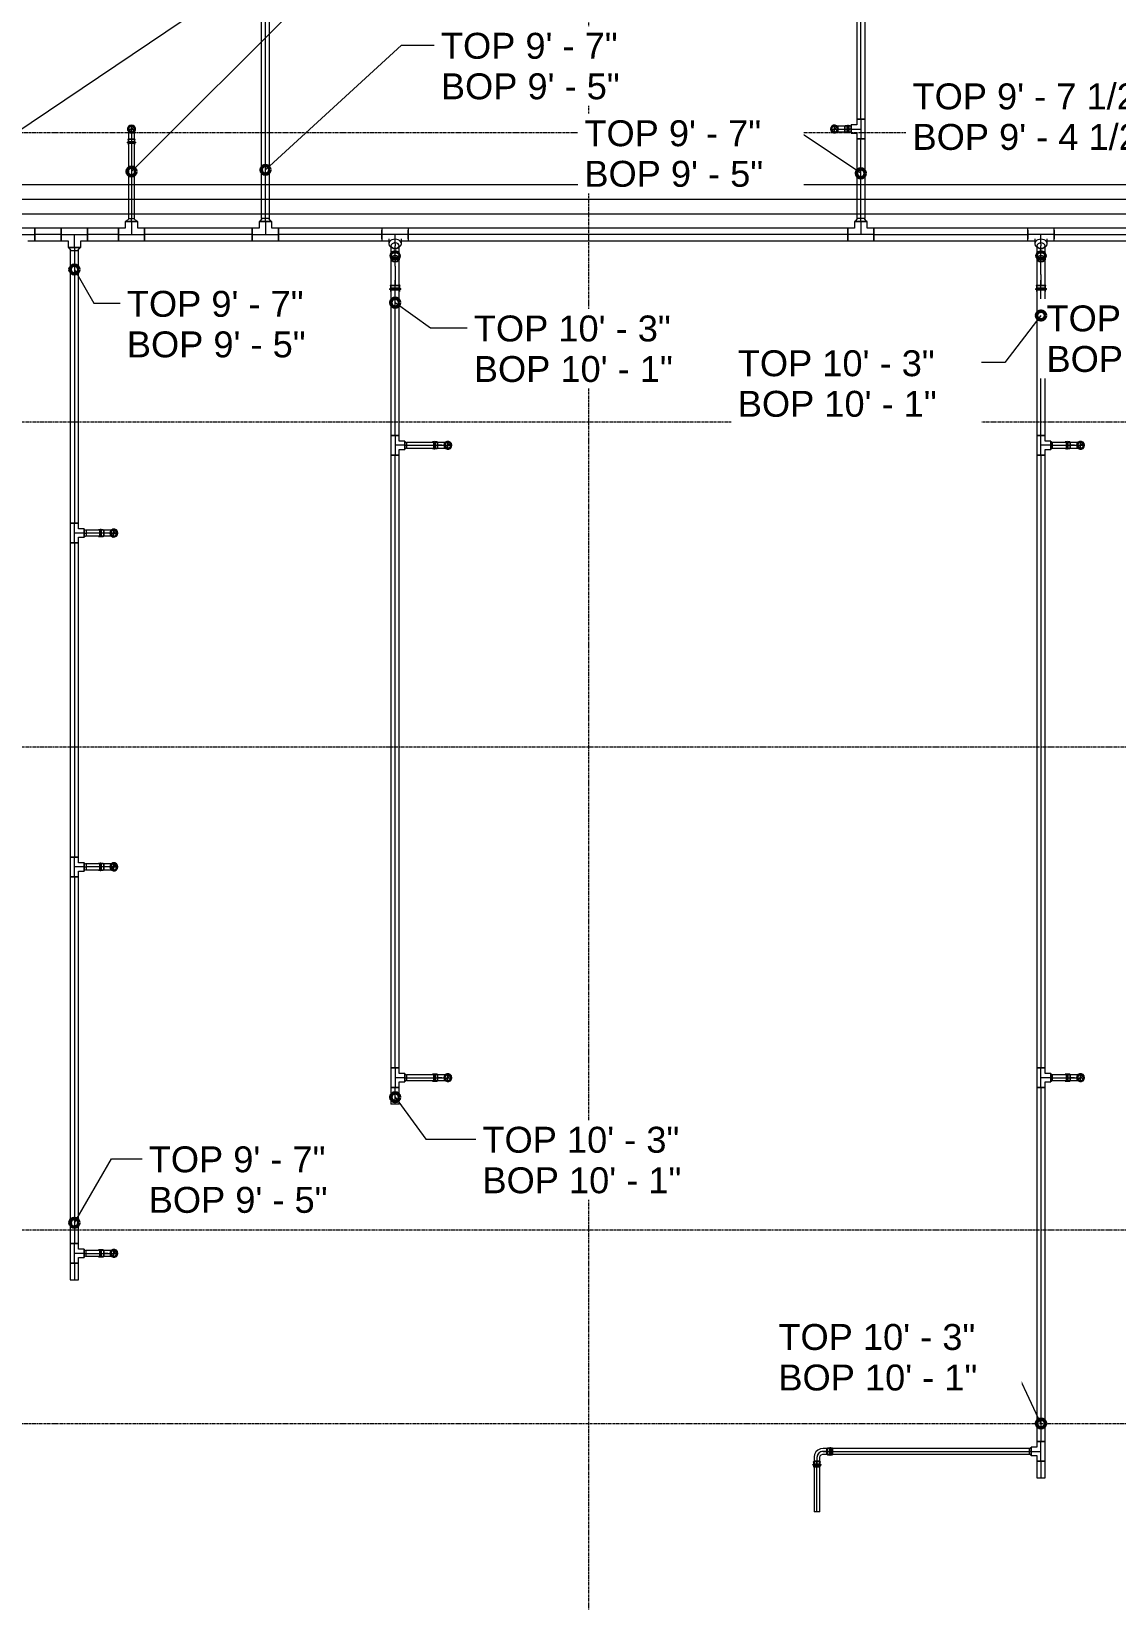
# Model space of a CAD drawing. Header units: inches. Extents: x -3679 to 241, y -496 to 1784.
# Drawn here: x -1586.8 to -1339.8, y 4.7 to 362 of the extents above; entities that cross this region are included whole.
import ezdxf

# ---------------------------------------------------------------- set-up
doc = ezdxf.new("R2010")
doc.units = ezdxf.units.IN
doc.header["$MEASUREMENT"] = 0
doc.linetypes.add('Grid Line', pattern=[0.875, 0.5, -0.125, 0.125, -0.125])
for name, color, linetype, lineweight in [('G-ANNO-DIMS', 111, 'Continuous', 9), ('P-PIPE', 3, 'Continuous', 9), ('P-PIPE-CNTR', 3, 'Continuous', 9), ('S-GRID', 1, 'Continuous', 9)]:
    doc.layers.add(name, color=color, linetype=linetype, lineweight=lineweight)
doc.styles.add('Arial_1', font='arial.ttf', dxfattribs={"height": 5.901198})

# ---------------------------------------------------------------- blocks, each defined once
blk = doc.blocks.new('Victaulic-VicPress316-Elbow 90-45deg Style P568_P571 - Standard-V7-MAIN LEVEL')
at = {"layer": 'P-PIPE'}
for p, q in [((-3.18, 0.77), (-3.52, 0.77)), ((-3.52, 0.77), (-3.52, -0.77)), ((-3.52, -0.77), (-3.52, 0.77)), ((-2.22, 0.66), (-3.52, 0.66)), ((-3.52, -0.66), (-3.52, 0.66)), ((-3.52, 0.66), (-3.52, -0.66)), ((-3.18, -0.77), (-3.18, 0.77)), ((-3.18, 0.77), (-3.18, -0.77)), ((-2.44, 0.77), (-2.89, 0.77)), ((-2.89, -0.77), (-2.89, 0.77)), ((-2.89, 0.77), (-2.89, -0.77)), ((-1.39, 0.66), (-2.33, 0.66)), ((-2.33, 0), (-2.33, 0.66)), ((-2.33, 0.66), (-2.33, 0)), ((-2.22, -0.66), (-2.22, 0.66)), ((-2.22, 0.66), (-2.22, -0.66)), ((-0.77, 3.52), (-0.77, 3.18)), ((0.77, 3.52), (-0.77, 3.52)), ((-0.77, 3.52), (0.77, 3.52)), ((-0.77, 3.18), (0.77, 3.18)), ((0.77, 3.18), (-0.77, 3.18)), ((-0.77, 2.89), (-0.77, 2.44)), ((-0.77, 2.89), (0.77, 2.89)), ((0.77, 2.89), (-0.77, 2.89)), ((-0.66, 3.52), (-0.66, 2.22)), ((-0.66, 3.52), (0.66, 3.52)), ((0.66, 3.52), (-0.66, 3.52)), ((-0.66, 2.33), (-0.66, 1.39)), ((0, 2.33), (-0.66, 2.33)), ((-0.66, 2.33), (0, 2.33)), ((-0.66, 2.22), (0.66, 2.22)), ((0.66, 2.22), (-0.66, 2.22)), ((0, 2.33), (0.66, 2.33)), ((0.66, 2.33), (0, 2.33)), ((0, 1.39), (0, 2.33)), ((0.66, 2.22), (0.66, 3.52)), ((0.66, 1.39), (0.66, 2.33)), ((0.77, 3.18), (0.77, 3.52)), ((0.77, 2.44), (0.77, 2.89)), ((-3.52, -0.66), (-2.22, -0.66)), ((-3.52, -0.77), (-3.18, -0.77)), ((-2.89, -0.77), (-2.44, -0.77)), ((-2.33, 0), (-2.33, -0.66)), ((-2.33, -0.66), (-2.33, 0)), ((-1.39, 0), (-2.33, 0)), ((-2.33, -0.66), (-1.39, -0.66))]:
    blk.add_line(p, q, dxfattribs=at)
at = {"layer": 'P-PIPE', "flags": 128}
for points in [[(-3.18, 0.77), (-3.11, 0.89), (-2.98, 0.9), (-2.89, 0.79), (-2.89, 0.77)], [(-3.18, 0.77), (-3.18, 0.67), (-3.18, 0.42), (-3.18, 0.07), (-3.18, -0.3), (-3.18, -0.6), (-3.18, -0.75), (-3.18, -0.77)], [(-3.18, -0.77), (-3.18, -0.67), (-3.18, -0.42), (-3.18, -0.07), (-3.18, 0.3), (-3.18, 0.6), (-3.18, 0.75), (-3.18, 0.77)], [(-2.89, -0.77), (-2.89, -0.67), (-2.89, -0.42), (-2.89, -0.07), (-2.89, 0.3), (-2.89, 0.6), (-2.89, 0.75), (-2.89, 0.77)], [(-2.89, 0.77), (-2.89, 0.67), (-2.89, 0.42), (-2.89, 0.07), (-2.89, -0.3), (-2.89, -0.6), (-2.89, -0.75), (-2.89, -0.77)], [(-2.44, 0.77), (-2.24, 0.68), (-2.22, 0.66)], [(-0.66, 1.39), (-0.75, 1.04), (-1, 0.77), (-1.35, 0.66), (-1.39, 0.66)], [(-1.39, -0.66), (-0.78, -0.56), (-0.23, -0.29), (0.22, 0.13), (0.53, 0.67), (0.65, 1.27), (0.66, 1.39)], [(-0.77, 2.89), (-0.89, 2.96), (-0.9, 3.1), (-0.79, 3.18), (-0.77, 3.18)], [(0.77, 3.18), (0.67, 3.18), (0.42, 3.18), (0.07, 3.18), (-0.3, 3.18), (-0.6, 3.18), (-0.75, 3.18), (-0.77, 3.18)], [(-0.77, 3.18), (-0.67, 3.18), (-0.42, 3.18), (-0.07, 3.18), (0.3, 3.18), (0.6, 3.18), (0.75, 3.18), (0.77, 3.18)], [(-0.77, 2.89), (-0.67, 2.89), (-0.42, 2.89), (-0.07, 2.89), (0.3, 2.89), (0.6, 2.89), (0.75, 2.89), (0.77, 2.89)], [(0.77, 2.89), (0.67, 2.89), (0.42, 2.89), (0.07, 2.89), (-0.3, 2.89), (-0.6, 2.89), (-0.75, 2.89), (-0.77, 2.89)], [(-0.66, 2.22), (-0.77, 2.41), (-0.77, 2.44)], [(0.77, 2.44), (0.68, 2.24), (0.66, 2.22)], [(0.77, 3.18), (0.89, 3.11), (0.9, 2.98), (0.79, 2.89), (0.77, 2.89)], [(-2.89, -0.77), (-2.96, -0.89), (-3.1, -0.9), (-3.18, -0.79), (-3.18, -0.77)], [(-2.22, -0.66), (-2.41, -0.77), (-2.44, -0.77)]]:
    blk.add_lwpolyline(points, dxfattribs=at)
at = {"layer": 'P-PIPE'}
blk.add_arc((-1.39, 1.39), 1.39, 270, 0, dxfattribs=at)
blk = doc.blocks.new('Victaulic-VicPress316-Elbow 90-45deg Style P568_P571 - Standard-V5-MAIN LEVEL')
at = {"layer": 'P-PIPE'}
for p, q in [((-559.33, 302.52), (-559.33, 302.18)), ((-559.33, 301.89), (-559.33, 301.44)), ((-559.22, 302.52), (-559.22, 301.22)), ((-559.22, 301.33), (-559.22, 300.39)), ((-558.56, 301.33), (-559.22, 301.33)), ((-559.22, 301.33), (-558.56, 301.33)), ((-558.56, 302.52), (-558.56, 302.52)), ((-558.56, 302.52), (-558.56, 302.52)), ((-558.56, 302.52), (-558.56, 302.52)), ((-558.56, 302.52), (-558.56, 302.52)), ((-558.56, 302.18), (-558.56, 302.18)), ((-558.56, 302.18), (-558.56, 302.18)), ((-558.56, 301.89), (-558.56, 301.89)), ((-558.56, 301.89), (-558.56, 301.89)), ((-557.9, 301.33), (-558.56, 301.33)), ((-558.56, 301.33), (-557.9, 301.33)), ((-558.56, 300.39), (-558.56, 301.33)), ((-558.56, 301.22), (-558.56, 301.22)), ((-558.56, 301.22), (-558.56, 301.22)), ((-558.56, 300.39), (-558.56, 299)), ((-557.9, 301.22), (-557.9, 302.52)), ((-557.9, 300.39), (-557.9, 301.33)), ((-557.79, 302.18), (-557.79, 302.52)), ((-557.79, 301.44), (-557.79, 301.89)), ((-558.56, 299), (-558.56, 299))]:
    blk.add_line(p, q, dxfattribs=at)
at = {"layer": 'P-PIPE', "flags": 128}
for points in [[(-559.33, 301.89), (-559.45, 301.96), (-559.46, 302.1), (-559.35, 302.18), (-559.33, 302.18)], [(-559.33, 302.18), (-559.23, 302.18), (-558.98, 302.18), (-558.63, 302.18), (-558.56, 302.18)], [(-558.56, 302.18), (-558.92, 302.18), (-559.2, 302.18), (-559.32, 302.18), (-559.33, 302.18)], [(-559.33, 301.89), (-559.23, 301.89), (-558.98, 301.89), (-558.63, 301.89), (-558.56, 301.89)], [(-558.56, 301.89), (-558.92, 301.89), (-559.2, 301.89), (-559.32, 301.89), (-559.33, 301.89)], [(-559.22, 301.22), (-559.33, 301.41), (-559.33, 301.44)], [(-559.22, 300.39), (-559.22, 299.89), (-559.22, 299.46), (-559.22, 299.15), (-559.22, 299.01), (-559.22, 299)], [(-557.79, 302.18), (-557.89, 302.18), (-558.14, 302.18), (-558.49, 302.18), (-558.56, 302.18)], [(-558.56, 302.18), (-558.2, 302.18), (-557.92, 302.18), (-557.8, 302.18), (-557.79, 302.18)], [(-557.79, 301.89), (-557.89, 301.89), (-558.14, 301.89), (-558.49, 301.89), (-558.56, 301.89)], [(-558.56, 301.89), (-558.2, 301.89), (-557.92, 301.89), (-557.8, 301.89), (-557.79, 301.89)], [(-557.79, 301.44), (-557.88, 301.24), (-557.9, 301.22)], [(-557.9, 299), (-557.9, 299.09), (-557.9, 299.36), (-557.9, 299.76), (-557.9, 300.25), (-557.9, 300.39)], [(-557.79, 302.18), (-557.67, 302.11), (-557.66, 301.98), (-557.77, 301.89), (-557.79, 301.89)], [(-558.56, 299.91), (-558.96, 299.82), (-559.28, 299.56), (-559.45, 299.19), (-559.45, 298.78), (-559.26, 298.42), (-558.93, 298.17), (-558.56, 298.09)], [(-558.56, 299.77), (-558.92, 299.67), (-559.2, 299.42), (-559.32, 299.07), (-559.26, 298.7), (-559.04, 298.4), (-558.69, 298.25), (-558.56, 298.23)], [(-558.56, 298.09), (-558.16, 298.18), (-557.84, 298.44), (-557.67, 298.81), (-557.67, 299.22), (-557.86, 299.58), (-558.19, 299.83), (-558.56, 299.91)], [(-558.56, 298.23), (-558.2, 298.33), (-557.92, 298.58), (-557.8, 298.93), (-557.86, 299.3), (-558.08, 299.6), (-558.43, 299.75), (-558.56, 299.77)]]:
    blk.add_lwpolyline(points, dxfattribs=at)
at = {"layer": 'P-PIPE'}
for radius, start, end in [(0.767, 90, 270), (0.767, 90, 270), (0.767, 90, 270), (0.658, 90, 270), (0.658, 90, 270), (0.658, 90, 180), (0.658, 180, 270), (0.767, 270, 90), (0.767, 270, 90), (0.767, 270, 90), (0.658, 270, 90), (0.658, 270, 90), (0.658, 0, 90), (0.658, 270, 0)]:
    blk.add_arc((-558.56, 299), radius, start, end, dxfattribs=at)
blk = doc.blocks.new('Victaulic-VicPress316-Elbow 90-45deg Style P568_P571 - Standard-1136008-MAIN LEVEL')
at = {"layer": 'P-PIPE'}
for p, q in [((-851.06, 396.03), (-851.06, 395.65)), ((-851.06, 395.32), (-851.06, 394.77)), ((-850.95, 396.03), (-850.95, 394.55)), ((-850.95, 394.66), (-850.95, 392.16)), ((-850, 394.66), (-850.95, 394.66)), ((-850.95, 394.66), (-850, 394.66)), ((-850, 396.03), (-850, 396.03)), ((-850, 396.03), (-850, 396.03)), ((-850, 396.03), (-850, 396.03)), ((-850, 396.03), (-850, 396.03)), ((-850, 395.65), (-850, 395.65)), ((-850, 395.65), (-850, 395.65)), ((-850, 395.32), (-850, 395.32)), ((-850, 395.32), (-850, 395.32)), ((-849.05, 394.66), (-850, 394.66)), ((-850, 394.66), (-849.05, 394.66)), ((-850, 392.16), (-850, 394.66)), ((-850, 394.55), (-850, 394.55)), ((-850, 394.55), (-850, 394.55)), ((-849.05, 394.55), (-849.05, 396.03)), ((-849.05, 392.16), (-849.05, 394.66)), ((-848.94, 395.65), (-848.94, 396.03)), ((-848.94, 394.77), (-848.94, 395.32)), ((-850.95, 390.3), (-850.95, 388.53)), ((-850, 392.16), (-850, 390.3)), ((-850, 390.3), (-850, 388.53)), ((-849.05, 388.53), (-849.05, 390.3)), ((-851.06, 388.45), (-851.06, 388.06)), ((-851.06, 387.83), (-851.06, 387.56)), ((-850.95, 388.61), (-850.95, 387.56)), ((-849.05, 387.56), (-849.05, 388.61)), ((-848.94, 388.06), (-848.94, 388.45)), ((-848.94, 387.56), (-848.94, 387.83))]:
    blk.add_line(p, q, dxfattribs=at)
at = {"layer": 'P-PIPE', "flags": 128}
for points in [[(-851.06, 395.32), (-851.2, 395.4), (-851.21, 395.56), (-851.08, 395.65), (-851.06, 395.65)], [(-851.06, 395.65), (-850.97, 395.65), (-850.71, 395.65), (-850.32, 395.65), (-850, 395.65)], [(-850, 395.65), (-850.43, 395.65), (-850.79, 395.65), (-851.01, 395.65), (-851.06, 395.65)], [(-851.06, 395.32), (-850.97, 395.32), (-850.71, 395.32), (-850.32, 395.32), (-850, 395.32)], [(-850, 395.32), (-850.43, 395.32), (-850.79, 395.32), (-851.01, 395.32), (-851.06, 395.32)], [(-850.95, 394.55), (-851.06, 394.74), (-851.06, 394.77)], [(-848.94, 395.65), (-849.03, 395.65), (-849.29, 395.65), (-849.68, 395.65), (-850, 395.65)], [(-850, 395.65), (-849.57, 395.65), (-849.21, 395.65), (-848.99, 395.65), (-848.94, 395.65)], [(-848.94, 395.32), (-849.03, 395.32), (-849.29, 395.32), (-849.68, 395.32), (-850, 395.32)], [(-850, 395.32), (-849.57, 395.32), (-849.21, 395.32), (-848.99, 395.32), (-848.94, 395.32)], [(-848.94, 394.77), (-849.03, 394.57), (-849.05, 394.55)], [(-848.94, 395.65), (-848.8, 395.58), (-848.79, 395.42), (-848.92, 395.33), (-848.94, 395.32)], [(-850.95, 392.16), (-850.95, 391.46), (-850.95, 390.82), (-850.95, 390.3)], [(-849.05, 390.3), (-849.05, 390.85), (-849.05, 391.5), (-849.05, 392.16)], [(-850, 388.86), (-850.46, 388.79), (-850.85, 388.6), (-851.12, 388.31), (-851.22, 387.97), (-851.15, 387.62), (-850.9, 387.32), (-850.53, 387.12), (-850.07, 387.03), (-850, 387.03)], [(-850, 389.28), (-850.43, 389.21), (-850.78, 389.02), (-851, 388.73), (-851.06, 388.45)], [(-848.94, 388.45), (-849.03, 388.79), (-849.28, 389.06), (-849.65, 389.23), (-850, 389.28)], [(-850, 387.03), (-849.54, 387.1), (-849.15, 387.29), (-848.88, 387.57), (-848.78, 387.92), (-848.85, 388.27), (-849.1, 388.56), (-849.47, 388.77), (-849.93, 388.85), (-850, 388.86)]]:
    blk.add_lwpolyline(points, dxfattribs=at)
at = {"layer": 'P-PIPE'}
for centre, major_axis, start_param, end_param in [((-850, 388.06), (1.06, 0), 1.570796, 4.712389), ((-850, 387.83), (-1.06, 0), 4.712389, 7.853982), ((-850, 387.56), (1.06, 0), 1.570796, 4.712389), ((-850, 388.61), (0.95, 0), 1.570796, 4.712389), ((-850, 388.53), (0.95, 0), 1.570796, 3.141593), ((-850, 388.53), (0.95, 0), 3.141593, 4.712389), ((-850, 387.56), (0.95, 0), 1.570796, 4.712389), ((-850, 388.61), (0.95, 0), 4.712389, 7.853982), ((-850, 388.53), (0.95, 0), 0, 1.570796), ((-850, 388.06), (-1.06, 0), 1.570796, 4.712389), ((-850, 387.83), (1.06, 0), 4.712389, 7.853982), ((-850, 388.53), (0.95, 0), 4.712389, 6.283185), ((-850, 387.56), (1.06, 0), 4.712389, 7.853982), ((-850, 387.56), (0.95, 0), 4.712389, 7.853982)]:
    blk.add_ellipse(centre, major_axis=major_axis, ratio=0.707107, start_param=start_param, end_param=end_param, dxfattribs=at)
blk = doc.blocks.new('Victaulic-VicPress316-Elbow 90-45deg Style P568_P571 - Standard-523083-MAIN LEVEL')
at = {"layer": 'P-PIPE'}
for p, q in [((-436.17, 302.52), (-436.17, 302.18)), ((-436.17, 301.89), (-436.17, 301.44)), ((-436.06, 302.52), (-436.06, 301.22)), ((-436.06, 301.33), (-436.06, 300.39)), ((-436.06, 301.33), (-435.41, 301.33)), ((-435.41, 301.33), (-436.06, 301.33)), ((-435.41, 302.52), (-435.41, 302.52)), ((-435.41, 302.52), (-435.41, 302.52)), ((-435.41, 302.52), (-435.41, 302.52)), ((-435.41, 302.52), (-435.41, 302.52)), ((-435.41, 302.18), (-435.41, 302.18)), ((-435.41, 302.18), (-435.41, 302.18)), ((-435.41, 301.89), (-435.41, 301.89)), ((-435.41, 301.89), (-435.41, 301.89)), ((-435.41, 301.33), (-434.75, 301.33)), ((-434.75, 301.33), (-435.41, 301.33)), ((-435.41, 300.39), (-435.41, 301.33)), ((-435.41, 301.22), (-435.41, 301.22)), ((-435.41, 301.22), (-435.41, 301.22)), ((-435.41, 299), (-435.41, 300.39)), ((-434.75, 301.22), (-434.75, 302.52)), ((-434.75, 300.39), (-434.75, 301.33)), ((-434.64, 302.18), (-434.64, 302.52)), ((-434.64, 301.44), (-434.64, 301.89)), ((-435.41, 299), (-435.41, 299))]:
    blk.add_line(p, q, dxfattribs=at)
at = {"layer": 'P-PIPE', "flags": 128}
for points in [[(-436.17, 301.89), (-436.29, 301.96), (-436.3, 302.1), (-436.19, 302.18), (-436.17, 302.18)], [(-436.17, 302.18), (-436.08, 302.18), (-435.83, 302.18), (-435.47, 302.18), (-435.41, 302.18)], [(-435.41, 302.18), (-435.77, 302.18), (-436.05, 302.18), (-436.17, 302.18), (-436.17, 302.18)], [(-436.17, 301.89), (-436.08, 301.89), (-435.83, 301.89), (-435.47, 301.89), (-435.41, 301.89)], [(-435.41, 301.89), (-435.77, 301.89), (-436.05, 301.89), (-436.17, 301.89), (-436.17, 301.89)], [(-436.06, 301.22), (-436.17, 301.41), (-436.17, 301.44)], [(-436.06, 300.39), (-436.06, 299.89), (-436.06, 299.46), (-436.06, 299.15), (-436.06, 299.01), (-436.06, 299)], [(-434.64, 302.18), (-434.73, 302.18), (-434.98, 302.18), (-435.34, 302.18), (-435.41, 302.18)], [(-435.41, 302.18), (-435.04, 302.18), (-434.76, 302.18), (-434.64, 302.18), (-434.64, 302.18)], [(-434.64, 301.89), (-434.73, 301.89), (-434.98, 301.89), (-435.34, 301.89), (-435.41, 301.89)], [(-435.41, 301.89), (-435.04, 301.89), (-434.76, 301.89), (-434.64, 301.89), (-434.64, 301.89)], [(-434.64, 301.44), (-434.73, 301.24), (-434.75, 301.22)], [(-434.75, 299), (-434.75, 299.09), (-434.75, 299.36), (-434.75, 299.76), (-434.75, 300.25), (-434.75, 300.39)], [(-434.64, 302.18), (-434.52, 302.11), (-434.51, 301.98), (-434.62, 301.89), (-434.64, 301.89)], [(-435.41, 299.91), (-435.8, 299.82), (-436.12, 299.56), (-436.3, 299.19), (-436.29, 298.78), (-436.1, 298.42), (-435.78, 298.17), (-435.41, 298.09)], [(-435.41, 299.77), (-435.77, 299.67), (-436.05, 299.42), (-436.17, 299.07), (-436.11, 298.7), (-435.88, 298.4), (-435.54, 298.25), (-435.41, 298.23)], [(-435.41, 298.09), (-435.01, 298.18), (-434.69, 298.44), (-434.51, 298.81), (-434.52, 299.22), (-434.71, 299.58), (-435.03, 299.83), (-435.41, 299.91)], [(-435.41, 298.23), (-435.04, 298.33), (-434.76, 298.58), (-434.64, 298.93), (-434.7, 299.3), (-434.93, 299.6), (-435.27, 299.75), (-435.41, 299.77)]]:
    blk.add_lwpolyline(points, dxfattribs=at)
at = {"layer": 'P-PIPE'}
for radius, start, end in [(0.767, 90, 270), (0.767, 90, 270), (0.767, 90, 270), (0.657, 90, 270), (0.657, 90, 270), (0.657, 90, 180), (0.657, 180, 270), (0.767, 270, 90), (0.767, 270, 90), (0.767, 270, 90), (0.658, 270, 90), (0.658, 270, 90), (0.658, 0, 90), (0.658, 270, 0)]:
    blk.add_arc((-435.41, 299), radius, start, end, dxfattribs=at)
blk = doc.blocks.new('Victaulic-VicPress316-Elbow 90-45deg Style P568_P571 - Standard-V11-MAIN LEVEL')
at = {"layer": 'P-PIPE'}
for p, q in [((-959.06, 396.03), (-959.06, 395.65)), ((-959.06, 395.32), (-959.06, 394.77)), ((-958.95, 396.03), (-958.95, 394.55)), ((-958.95, 394.66), (-958.95, 392.16)), ((-958.95, 394.66), (-958, 394.66)), ((-958, 394.66), (-958.95, 394.66)), ((-958, 396.03), (-958, 396.03)), ((-958, 396.03), (-958, 396.03)), ((-958, 396.03), (-958, 396.03)), ((-958, 396.03), (-958, 396.03)), ((-958, 395.65), (-958, 395.65)), ((-958, 395.65), (-958, 395.65)), ((-958, 395.32), (-958, 395.32)), ((-958, 395.32), (-958, 395.32)), ((-958, 394.66), (-957.05, 394.66)), ((-957.05, 394.66), (-958, 394.66)), ((-958, 392.16), (-958, 394.66)), ((-958, 394.55), (-958, 394.55)), ((-958, 394.55), (-958, 394.55)), ((-957.05, 394.55), (-957.05, 396.03)), ((-957.05, 392.16), (-957.05, 394.66)), ((-956.94, 395.65), (-956.94, 396.03)), ((-956.94, 394.77), (-956.94, 395.32)), ((-958.95, 390.3), (-958.95, 388.53)), ((-958, 390.3), (-958, 392.16)), ((-958, 390.3), (-958, 388.53)), ((-957.05, 388.53), (-957.05, 390.3)), ((-959.06, 388.45), (-959.06, 388.06)), ((-959.06, 387.83), (-959.06, 387.56)), ((-958.95, 388.61), (-958.95, 387.56)), ((-957.05, 387.56), (-957.05, 388.61)), ((-956.94, 388.06), (-956.94, 388.45)), ((-956.94, 387.56), (-956.94, 387.83))]:
    blk.add_line(p, q, dxfattribs=at)
at = {"layer": 'P-PIPE', "flags": 128}
for points in [[(-959.06, 395.32), (-959.2, 395.4), (-959.21, 395.56), (-959.08, 395.65), (-959.06, 395.65)], [(-959.06, 395.65), (-958.97, 395.65), (-958.71, 395.65), (-958.32, 395.65), (-958, 395.65)], [(-958, 395.65), (-958.43, 395.65), (-958.79, 395.65), (-959.01, 395.65), (-959.06, 395.65)], [(-959.06, 395.32), (-958.97, 395.32), (-958.71, 395.32), (-958.32, 395.32), (-958, 395.32)], [(-958, 395.32), (-958.43, 395.32), (-958.79, 395.32), (-959.01, 395.32), (-959.06, 395.32)], [(-958.95, 394.55), (-959.06, 394.74), (-959.06, 394.77)], [(-956.94, 395.65), (-957.03, 395.65), (-957.29, 395.65), (-957.68, 395.65), (-958, 395.65)], [(-958, 395.65), (-957.57, 395.65), (-957.21, 395.65), (-956.99, 395.65), (-956.94, 395.65)], [(-956.94, 395.32), (-957.03, 395.32), (-957.29, 395.32), (-957.68, 395.32), (-958, 395.32)], [(-958, 395.32), (-957.57, 395.32), (-957.21, 395.32), (-956.99, 395.32), (-956.94, 395.32)], [(-956.94, 394.77), (-957.03, 394.57), (-957.05, 394.55)], [(-956.94, 395.65), (-956.8, 395.58), (-956.79, 395.42), (-956.92, 395.33), (-956.94, 395.32)], [(-958.95, 392.16), (-958.95, 391.46), (-958.95, 390.82), (-958.95, 390.3)], [(-957.05, 390.3), (-957.05, 390.85), (-957.05, 391.5), (-957.05, 392.16)], [(-958, 388.86), (-958.46, 388.79), (-958.85, 388.6), (-959.12, 388.31), (-959.22, 387.97), (-959.15, 387.62), (-958.9, 387.32), (-958.53, 387.12), (-958.07, 387.03), (-958, 387.03)], [(-958, 389.28), (-958.43, 389.21), (-958.78, 389.02), (-959, 388.73), (-959.06, 388.45)], [(-956.94, 388.45), (-957.03, 388.79), (-957.28, 389.06), (-957.65, 389.23), (-958, 389.28)], [(-958, 387.03), (-957.54, 387.1), (-957.15, 387.29), (-956.88, 387.57), (-956.78, 387.92), (-956.85, 388.27), (-957.1, 388.56), (-957.47, 388.77), (-957.93, 388.85), (-958, 388.86)]]:
    blk.add_lwpolyline(points, dxfattribs=at)
at = {"layer": 'P-PIPE'}
for centre, major_axis, start_param, end_param in [((-958, 388.06), (-1.06, 0), 4.712389, 7.853982), ((-958, 387.83), (1.06, 0), 1.570796, 4.712389), ((-958, 387.56), (1.06, 0), 1.570796, 4.712389), ((-958, 388.61), (0.95, 0), 1.570796, 4.712389), ((-958, 388.53), (0.95, 0), 1.570796, 3.141593), ((-958, 388.53), (0.95, 0), 3.141593, 4.712389), ((-958, 387.56), (0.95, 0), 1.570796, 4.712389), ((-958, 388.61), (0.95, 0), 4.712389, 7.853982), ((-958, 388.53), (0.95, 0), 0, 1.570796), ((-958, 388.06), (1.06, 0), 4.712389, 7.853982), ((-958, 387.83), (1.06, 0), 4.712389, 7.853982), ((-958, 388.53), (0.95, 0), 4.712389, 6.283185), ((-958, 387.56), (1.06, 0), 4.712389, 7.853982), ((-958, 387.56), (0.95, 0), 4.712389, 7.853982)]:
    blk.add_ellipse(centre, major_axis=major_axis, ratio=0.707107, start_param=start_param, end_param=end_param, dxfattribs=at)

msp = doc.modelspace()

# ---------------------------------------------------------------- linework, layer by layer
at = {"layer": 'G-ANNO-DIMS'}
for p, q in [((-1612.87, 323.74), (-1502.92, 397.78)), ((-1564, 330.09), (-1513.16, 380.93)), ((-1533.52, 330.45), (-1502.56, 358.86)), ((-1502.56, 358.86), (-1495.08, 358.86)), ((-1411.78, 338.93), (-1419.05, 338.93)), ((-1398, 329.67), (-1411.78, 338.93)), ((-1577, 307.77), (-1572.56, 300.09)), ((-1504, 300.22), (-1495.94, 294.49)), ((-1572.56, 300.09), (-1566.56, 300.09)), ((-1495.94, 294.49), (-1487.58, 294.49)), ((-1365.25, 286.56), (-1379.57, 286.56)), ((-1504, 119.31), (-1497.03, 109.76)), ((-1497.03, 109.76), (-1485.63, 109.76)), ((-1577, 90.71), (-1568.58, 105.29)), ((-1568.58, 105.29), (-1561.58, 105.29)), ((-1364.56, 61.11), (-1370.55, 61.11)), ((-1357, 45.01), (-1364.56, 61.11))]:
    msp.add_line(p, q, dxfattribs=at)
at = {"layer": 'G-ANNO-DIMS', "lineweight": 50}
for centre in [(-1564, 330.09), (-1533.52, 330.45), (-1398, 329.67), (-1577, 307.77), (-1504, 300.22), (-1504, 119.31), (-1577, 90.71), (-1357, 45.01)]:
    msp.add_circle(centre, 1, dxfattribs=at)
at = {"layer": 'P-PIPE'}
for p, q in [((-1398.95, 444.75), (-1398.95, 341.99)), ((-1397.05, 341.99), (-1397.05, 444.75)), ((-1534.47, 422.39), (-1534.47, 319.39)), ((-1532.57, 319.39), (-1532.57, 422.39)), ((-1400.65, 340.4), (-1401.67, 340.4)), ((-1401.67, 339.09), (-1401.67, 340.4)), ((-1400.24, 340.56), (-1400.65, 340.31)), ((-1400.65, 339.09), (-1400.65, 340.4)), ((-1398.95, 340.69), (-1400.24, 340.69)), ((-1400.24, 340.69), (-1400.24, 338.79)), ((-1400.24, 338.79), (-1400.24, 340.69)), ((-1398.95, 341.99), (-1398.95, 340.69)), ((-1398.95, 341.99), (-1397.05, 341.99)), ((-1397.05, 341.99), (-1398.95, 341.99)), ((-1397.05, 341.99), (-1398.95, 341.99)), ((-1397.05, 337.5), (-1397.05, 341.99)), ((-1564.66, 337.41), (-1564.66, 319.39)), ((-1564.66, 337.41), (-1563.34, 337.41)), ((-1563.34, 319.39), (-1563.34, 337.41)), ((-1401.67, 339.09), (-1400.65, 339.09)), ((-1400.65, 339.18), (-1400.24, 338.93)), ((-1400.24, 338.79), (-1398.95, 338.79)), ((-1398.95, 338.79), (-1398.95, 337.5)), ((-1398.95, 337.5), (-1397.05, 337.5)), ((-1397.05, 337.5), (-1398.95, 337.5)), ((-1398.95, 337.5), (-1398.95, 319.39)), ((-1397.05, 337.5), (-1398.95, 337.5)), ((-1397.05, 319.39), (-1397.05, 337.5)), ((-1277.98, 327.06), (-1612.87, 327.06)), ((-1612.87, 320.43), (-1277.98, 320.43)), ((-1565.44, 318.73), (-1565.44, 317.18)), ((-1565.44, 318.73), (-1562.56, 318.73)), ((-1562.56, 318.73), (-1565.44, 318.73)), ((-1564.56, 319.39), (-1565.31, 318.73)), ((-1564.66, 319.39), (-1563.34, 319.39)), ((-1562.69, 318.73), (-1563.44, 319.39)), ((-1562.56, 317.18), (-1562.56, 318.73)), ((-1534.96, 318.73), (-1534.96, 317.18)), ((-1534.96, 318.73), (-1532.08, 318.73)), ((-1532.08, 318.73), (-1534.96, 318.73)), ((-1534.33, 319.39), (-1534.83, 318.73)), ((-1532.57, 319.39), (-1534.47, 319.39)), ((-1532.21, 318.73), (-1532.71, 319.39)), ((-1532.08, 317.18), (-1532.08, 318.73)), ((-1399.44, 318.73), (-1399.44, 317.18)), ((-1396.56, 318.73), (-1399.44, 318.73)), ((-1399.44, 318.73), (-1396.56, 318.73)), ((-1398.81, 319.39), (-1399.31, 318.73)), ((-1397.05, 319.39), (-1398.95, 319.39)), ((-1396.69, 318.73), (-1397.19, 319.39)), ((-1396.56, 317.18), (-1396.56, 318.73)), ((-1586.01, 317.18), (-1591.99, 317.18)), ((-1586.01, 314.31), (-1586.01, 317.18)), ((-1586.01, 317.18), (-1586.01, 314.31)), ((-1579.99, 317.18), (-1586.01, 317.18)), ((-1586.01, 317.18), (-1586.01, 314.31)), ((-1574.01, 317.18), (-1579.99, 317.18)), ((-1579.99, 314.31), (-1579.99, 317.18)), ((-1579.99, 317.18), (-1579.99, 314.31)), ((-1579.99, 317.18), (-1579.99, 314.31)), ((-1574.01, 314.31), (-1574.01, 317.18)), ((-1574.01, 317.18), (-1574.01, 314.31)), ((-1566.99, 317.18), (-1574.01, 317.18)), ((-1574.01, 317.18), (-1574.01, 314.31)), ((-1566.99, 317.18), (-1566.99, 314.31)), ((-1565.44, 317.18), (-1566.99, 317.18)), ((-1566.99, 317.18), (-1566.99, 314.31)), ((-1566.99, 314.31), (-1566.99, 317.18)), ((-1561.01, 317.18), (-1562.56, 317.18)), ((-1561.01, 317.18), (-1561.01, 314.31)), ((-1561.01, 314.31), (-1561.01, 317.18)), ((-1536.51, 317.18), (-1561.01, 317.18)), ((-1561.01, 317.18), (-1561.01, 314.31)), ((-1536.51, 317.18), (-1536.51, 314.31)), ((-1534.96, 317.18), (-1536.51, 317.18)), ((-1536.51, 317.18), (-1536.51, 314.31)), ((-1536.51, 314.31), (-1536.51, 317.18)), ((-1530.53, 317.18), (-1532.08, 317.18)), ((-1530.53, 317.18), (-1530.53, 314.31)), ((-1530.53, 314.31), (-1530.53, 317.18)), ((-1506.99, 317.18), (-1530.53, 317.18)), ((-1530.53, 317.18), (-1530.53, 314.31)), ((-1501.01, 317.18), (-1506.99, 317.18)), ((-1506.99, 317.18), (-1506.99, 314.31)), ((-1506.99, 314.73), (-1506.99, 316.76)), ((-1506.99, 316.76), (-1506.99, 314.73)), ((-1505.44, 314.73), (-1505.44, 313.63)), ((-1502.56, 313.63), (-1502.56, 314.73)), ((-1400.99, 317.18), (-1501.01, 317.18)), ((-1501.01, 317.18), (-1501.01, 314.31)), ((-1501.01, 314.73), (-1501.01, 316.76)), ((-1501.01, 316.76), (-1501.01, 314.73)), ((-1399.44, 317.18), (-1400.99, 317.18)), ((-1400.99, 317.18), (-1400.99, 314.31)), ((-1400.99, 314.31), (-1400.99, 317.18)), ((-1400.99, 317.18), (-1400.99, 314.31)), ((-1395.01, 317.18), (-1396.56, 317.18)), ((-1359.99, 317.18), (-1395.01, 317.18)), ((-1395.01, 314.31), (-1395.01, 317.18)), ((-1395.01, 317.18), (-1395.01, 314.31)), ((-1395.01, 314.31), (-1395.01, 317.18)), ((-1354.01, 317.18), (-1359.99, 317.18)), ((-1359.99, 314.31), (-1359.99, 317.18)), ((-1359.99, 314.73), (-1359.99, 316.76)), ((-1359.99, 316.76), (-1359.99, 314.73)), ((-1358.44, 314.73), (-1358.44, 313.63)), ((-1355.56, 313.63), (-1355.56, 314.73)), ((-1284.52, 317.18), (-1354.01, 317.18)), ((-1354.01, 314.31), (-1354.01, 317.18)), ((-1354.01, 314.73), (-1354.01, 316.76)), ((-1354.01, 316.76), (-1354.01, 314.73)), ((-1587.56, 314.31), (-1586.01, 314.31)), ((-1586.01, 314.31), (-1579.99, 314.31)), ((-1579.99, 314.31), (-1578.44, 314.31)), ((-1578.44, 314.31), (-1578.44, 312.75)), ((-1578.44, 312.75), (-1575.56, 312.75)), ((-1575.56, 312.75), (-1578.44, 312.75)), ((-1578.31, 312.75), (-1577.81, 312.09)), ((-1577.95, 312.09), (-1577.95, 249.99)), ((-1577.95, 312.09), (-1576.05, 312.09)), ((-1576.19, 312.09), (-1575.69, 312.75)), ((-1576.05, 249.99), (-1576.05, 312.09)), ((-1575.56, 314.31), (-1574.01, 314.31)), ((-1575.56, 312.75), (-1575.56, 314.31)), ((-1574.01, 314.31), (-1566.99, 314.31)), ((-1566.99, 314.31), (-1561.01, 314.31)), ((-1561.01, 314.31), (-1536.51, 314.31)), ((-1536.51, 314.31), (-1530.53, 314.31)), ((-1530.53, 314.31), (-1506.99, 314.31)), ((-1506.99, 314.31), (-1505.02, 314.31)), ((-1504.95, 313.16), (-1504.95, 310.28)), ((-1504.85, 312.92), (-1504.53, 312.73)), ((-1503.47, 312.73), (-1503.15, 312.92)), ((-1503.05, 310.28), (-1503.05, 313.16)), ((-1502.98, 314.31), (-1501.01, 314.31)), ((-1501.01, 314.31), (-1400.99, 314.31)), ((-1400.99, 314.31), (-1395.01, 314.31)), ((-1395.01, 314.31), (-1359.99, 314.31)), ((-1359.99, 314.31), (-1358.02, 314.31)), ((-1357.95, 313.16), (-1357.95, 310.28)), ((-1357.85, 312.92), (-1357.53, 312.73)), ((-1356.47, 312.73), (-1356.15, 312.92)), ((-1356.05, 310.28), (-1356.05, 313.16)), ((-1355.98, 314.31), (-1354.01, 314.31)), ((-1354.01, 314.31), (-1284.52, 314.31)), ((-1504.95, 304.15), (-1504.95, 269.99)), ((-1503.05, 304.15), (-1504.95, 304.15)), ((-1503.05, 269.99), (-1503.05, 304.15)), ((-1357.95, 304.15), (-1357.95, 269.99)), ((-1356.05, 304.15), (-1357.95, 304.15)), ((-1356.05, 269.99), (-1356.05, 304.15)), ((-1503.05, 269.99), (-1504.95, 269.99)), ((-1504.95, 269.99), (-1504.95, 265.5)), ((-1503.05, 269.99), (-1504.95, 269.99)), ((-1504.95, 269.99), (-1503.05, 269.99)), ((-1503.05, 268.69), (-1503.05, 269.99)), ((-1501.76, 268.69), (-1503.05, 268.69)), ((-1501.76, 268.69), (-1501.76, 266.79)), ((-1501.76, 266.79), (-1501.76, 268.69)), ((-1501.35, 268.31), (-1501.76, 268.56)), ((-1494.33, 268.4), (-1501.35, 268.4)), ((-1501.35, 267.09), (-1501.35, 268.4)), ((-1494.33, 267.09), (-1494.33, 268.4)), ((-1357.95, 269.99), (-1357.95, 265.5)), ((-1356.05, 269.99), (-1357.95, 269.99)), ((-1357.95, 269.99), (-1356.05, 269.99)), ((-1356.05, 269.99), (-1357.95, 269.99)), ((-1356.05, 268.69), (-1356.05, 269.99)), ((-1354.76, 268.69), (-1356.05, 268.69)), ((-1354.76, 266.79), (-1354.76, 268.69)), ((-1354.76, 268.69), (-1354.76, 266.79)), ((-1354.35, 268.31), (-1354.76, 268.56)), ((-1350.33, 268.4), (-1354.35, 268.4)), ((-1354.35, 267.09), (-1354.35, 268.4)), ((-1350.33, 267.09), (-1350.33, 268.4)), ((-1503.05, 265.5), (-1504.95, 265.5)), ((-1504.95, 265.5), (-1503.05, 265.5)), ((-1504.95, 265.5), (-1504.95, 125.99)), ((-1503.05, 265.5), (-1504.95, 265.5)), ((-1503.05, 265.5), (-1503.05, 266.79)), ((-1503.05, 266.79), (-1501.76, 266.79)), ((-1503.05, 125.99), (-1503.05, 265.5)), ((-1501.76, 266.93), (-1501.35, 267.18)), ((-1501.35, 267.09), (-1494.33, 267.09)), ((-1356.05, 265.5), (-1357.95, 265.5)), ((-1357.95, 265.5), (-1356.05, 265.5)), ((-1357.95, 265.5), (-1357.95, 125.99)), ((-1357.95, 265.5), (-1356.05, 265.5)), ((-1356.05, 265.5), (-1356.05, 266.79)), ((-1356.05, 266.79), (-1354.76, 266.79)), ((-1356.05, 125.99), (-1356.05, 265.5)), ((-1354.76, 266.93), (-1354.35, 267.18)), ((-1354.35, 267.09), (-1350.33, 267.09)), ((-1577.95, 249.99), (-1577.95, 245.5)), ((-1576.05, 249.99), (-1577.95, 249.99)), ((-1577.95, 249.99), (-1576.05, 249.99)), ((-1577.95, 249.99), (-1576.05, 249.99)), ((-1576.05, 248.69), (-1576.05, 249.99)), ((-1574.76, 248.69), (-1576.05, 248.69)), ((-1576.05, 245.5), (-1576.05, 246.79)), ((-1576.05, 246.79), (-1574.76, 246.79)), ((-1574.76, 246.79), (-1574.76, 248.69)), ((-1574.76, 248.69), (-1574.76, 246.79)), ((-1574.35, 248.31), (-1574.76, 248.56)), ((-1574.76, 246.93), (-1574.35, 247.18)), ((-1570.33, 248.4), (-1574.35, 248.4)), ((-1574.35, 248.4), (-1574.35, 247.09)), ((-1574.35, 247.09), (-1570.33, 247.09)), ((-1570.33, 248.4), (-1570.33, 247.09)), ((-1576.05, 245.5), (-1577.95, 245.5)), ((-1577.95, 245.5), (-1576.05, 245.5)), ((-1577.95, 245.5), (-1577.95, 173.99)), ((-1577.95, 245.5), (-1576.05, 245.5)), ((-1576.05, 173.99), (-1576.05, 245.5)), ((-1577.95, 173.99), (-1577.95, 169.5)), ((-1576.05, 173.99), (-1577.95, 173.99)), ((-1577.95, 173.99), (-1576.05, 173.99)), ((-1577.95, 173.99), (-1576.05, 173.99)), ((-1576.05, 172.69), (-1576.05, 173.99)), ((-1574.76, 172.69), (-1576.05, 172.69)), ((-1574.76, 170.79), (-1574.76, 172.69)), ((-1574.76, 172.69), (-1574.76, 170.79)), ((-1574.35, 172.31), (-1574.76, 172.56)), ((-1570.33, 172.4), (-1574.35, 172.4)), ((-1574.35, 172.4), (-1574.35, 171.09)), ((-1570.33, 172.4), (-1570.33, 171.09)), ((-1576.05, 169.5), (-1577.95, 169.5)), ((-1577.95, 169.5), (-1576.05, 169.5)), ((-1577.95, 169.5), (-1577.95, 85.99)), ((-1577.95, 169.5), (-1576.05, 169.5)), ((-1576.05, 169.5), (-1576.05, 170.79)), ((-1576.05, 170.79), (-1574.76, 170.79)), ((-1576.05, 85.99), (-1576.05, 169.5)), ((-1574.76, 170.93), (-1574.35, 171.18)), ((-1574.35, 171.09), (-1570.33, 171.09)), ((-1504.95, 125.99), (-1504.95, 121.5)), ((-1503.05, 125.99), (-1504.95, 125.99)), ((-1504.95, 125.99), (-1503.05, 125.99)), ((-1503.05, 125.99), (-1504.95, 125.99)), ((-1503.05, 124.69), (-1503.05, 125.99)), ((-1357.95, 125.99), (-1357.95, 121.5)), ((-1356.05, 125.99), (-1357.95, 125.99)), ((-1357.95, 125.99), (-1356.05, 125.99)), ((-1357.95, 125.99), (-1356.05, 125.99)), ((-1356.05, 124.69), (-1356.05, 125.99)), ((-1503.05, 121.5), (-1504.95, 121.5)), ((-1504.95, 121.5), (-1503.05, 121.5)), ((-1504.95, 121.5), (-1504.95, 117.74)), ((-1503.05, 121.5), (-1504.95, 121.5)), ((-1501.76, 124.69), (-1503.05, 124.69)), ((-1503.05, 121.5), (-1503.05, 122.79)), ((-1503.05, 122.79), (-1501.76, 122.79)), ((-1503.05, 117.74), (-1503.05, 121.5)), ((-1501.76, 124.69), (-1501.76, 122.79)), ((-1501.76, 122.79), (-1501.76, 124.69)), ((-1501.35, 124.31), (-1501.76, 124.56)), ((-1501.76, 122.93), (-1501.35, 123.18)), ((-1494.33, 124.4), (-1501.35, 124.4)), ((-1501.35, 123.09), (-1501.35, 124.4)), ((-1501.35, 123.09), (-1494.33, 123.09)), ((-1494.33, 123.09), (-1494.33, 124.4)), ((-1356.05, 121.5), (-1357.95, 121.5)), ((-1357.95, 121.5), (-1356.05, 121.5)), ((-1357.95, 121.5), (-1357.95, 40.88)), ((-1357.95, 121.5), (-1356.05, 121.5)), ((-1354.76, 124.69), (-1356.05, 124.69)), ((-1356.05, 121.5), (-1356.05, 122.79)), ((-1356.05, 122.79), (-1354.76, 122.79)), ((-1356.05, 40.88), (-1356.05, 121.5)), ((-1354.76, 122.79), (-1354.76, 124.69)), ((-1354.76, 124.69), (-1354.76, 122.79)), ((-1354.35, 124.31), (-1354.76, 124.56)), ((-1354.76, 122.93), (-1354.35, 123.18)), ((-1350.33, 124.4), (-1354.35, 124.4)), ((-1354.35, 123.09), (-1354.35, 124.4)), ((-1354.35, 123.09), (-1350.33, 123.09)), ((-1350.33, 123.09), (-1350.33, 124.4)), ((-1503.05, 117.74), (-1504.95, 117.74)), ((-1577.95, 85.99), (-1577.95, 81.5)), ((-1576.05, 85.99), (-1577.95, 85.99)), ((-1577.95, 85.99), (-1576.05, 85.99)), ((-1577.95, 85.99), (-1576.05, 85.99)), ((-1576.05, 84.69), (-1576.05, 85.99)), ((-1574.76, 84.69), (-1576.05, 84.69)), ((-1576.05, 81.5), (-1576.05, 82.79)), ((-1576.05, 82.79), (-1574.76, 82.79)), ((-1574.76, 82.79), (-1574.76, 84.69)), ((-1574.76, 84.69), (-1574.76, 82.79)), ((-1574.35, 84.31), (-1574.76, 84.56)), ((-1574.76, 82.93), (-1574.35, 83.18)), ((-1570.33, 84.4), (-1574.35, 84.4)), ((-1574.35, 83.09), (-1574.35, 84.4)), ((-1574.35, 83.09), (-1570.33, 83.09)), ((-1570.33, 83.09), (-1570.33, 84.4)), ((-1577.95, 81.5), (-1577.95, 77.74)), ((-1577.95, 81.5), (-1576.05, 81.5)), ((-1576.05, 81.5), (-1577.95, 81.5)), ((-1577.95, 81.5), (-1576.05, 81.5)), ((-1576.05, 77.74), (-1576.05, 81.5)), ((-1577.95, 77.74), (-1576.05, 77.74)), ((-1359.24, 39.45), (-1359.65, 39.2)), ((-1357.95, 39.59), (-1359.24, 39.59)), ((-1359.24, 37.69), (-1359.24, 39.59)), ((-1359.24, 39.59), (-1359.24, 37.69)), ((-1357.95, 40.88), (-1357.95, 39.59)), ((-1357.95, 40.88), (-1356.05, 40.88)), ((-1356.05, 40.88), (-1357.95, 40.88)), ((-1357.95, 40.88), (-1356.05, 40.88)), ((-1356.05, 36.39), (-1356.05, 40.88)), ((-1408.66, 36.31), (-1408.66, 24.9)), ((-1407.34, 36.31), (-1408.66, 36.31)), ((-1407.34, 24.9), (-1407.34, 36.31)), ((-1359.65, 39.29), (-1405.67, 39.29)), ((-1405.67, 37.98), (-1405.67, 39.29)), ((-1405.67, 37.98), (-1359.65, 37.98)), ((-1359.65, 37.98), (-1359.65, 39.29)), ((-1359.65, 38.07), (-1359.24, 37.82)), ((-1359.24, 37.69), (-1357.95, 37.69)), ((-1357.95, 37.69), (-1357.95, 36.39)), ((-1357.95, 36.39), (-1357.95, 32.64)), ((-1357.95, 36.39), (-1356.05, 36.39)), ((-1357.95, 36.39), (-1356.05, 36.39)), ((-1356.05, 36.39), (-1357.95, 36.39)), ((-1356.05, 32.64), (-1356.05, 36.39)), ((-1357.95, 32.64), (-1356.05, 32.64)), ((-1407.34, 24.9), (-1408.66, 24.9))]:
    msp.add_line(p, q, dxfattribs=at)
for centre, radius, start, end in [((-1564, 339.74), 0.657, 0, 180), ((-1564, 339.74), 0.658, 180, 0), ((-1564, 339.41), 0.329, 90, 270), ((-1564, 340.07), 0.329, 270, 90), ((-1404, 339.74), 0.658, 0, 180), ((-1404, 339.74), 0.658, 180, 0), ((-1404, 339.41), 0.329, 90, 270), ((-1404, 340.07), 0.329, 270, 90), ((-1492, 267.74), 0.658, 0, 180), ((-1492, 268.07), 0.329, 270, 90), ((-1348, 267.74), 0.658, 0, 180), ((-1348, 268.07), 0.329, 270, 90), ((-1492, 267.74), 0.658, 180, 0), ((-1492, 267.41), 0.329, 90, 270), ((-1348, 267.74), 0.658, 180, 0), ((-1348, 267.41), 0.329, 90, 270), ((-1568, 247.74), 0.657, 0, 180), ((-1568, 247.74), 0.658, 180, 0), ((-1568, 247.41), 0.329, 90, 270), ((-1568, 248.07), 0.329, 270, 90), ((-1568, 171.74), 0.657, 0, 180), ((-1568, 171.74), 0.658, 180, 0), ((-1568, 171.41), 0.329, 90, 270), ((-1568, 172.07), 0.329, 270, 90), ((-1492, 123.74), 0.658, 0, 180), ((-1492, 123.74), 0.658, 180, 0), ((-1492, 123.41), 0.329, 90, 270), ((-1492, 124.07), 0.329, 270, 90), ((-1348, 123.74), 0.658, 0, 180), ((-1348, 123.74), 0.658, 180, 0), ((-1348, 123.41), 0.329, 90, 270), ((-1348, 124.07), 0.329, 270, 90), ((-1568, 83.74), 0.657, 0, 180), ((-1568, 83.74), 0.658, 180, 0), ((-1568, 83.41), 0.329, 90, 270), ((-1568, 84.07), 0.329, 270, 90)]:
    msp.add_arc(centre, radius, start, end, dxfattribs=at)
for centre, major_axis, start_param, end_param in [((-1504, 313.63), (1.44, 0), 0, 3.141593), ((-1357, 313.63), (1.44, 0), 0, 3.141593), ((-1504, 313.63), (1.44, 0), 3.141593, 6.283185), ((-1504, 313.16), (0.95, 0), 1.570796, 3.141593), ((-1504, 313.16), (0.95, 0), 3.141593, 4.712389), ((-1504, 310.28), (0.95, 0), 1.570796, 3.141593), ((-1504, 313.16), (0.95, 0), 0, 1.570796), ((-1504, 313.16), (0.95, 0), 4.712389, 6.283185), ((-1504, 310.28), (0.95, 0), 0, 1.570796), ((-1357, 313.63), (1.44, 0), 3.141593, 6.283185), ((-1357, 313.16), (0.95, 0), 1.570796, 3.141593), ((-1357, 313.16), (0.95, 0), 3.141593, 4.712389), ((-1357, 310.28), (0.95, 0), 1.570796, 3.141593), ((-1357, 313.16), (0.95, 0), 0, 1.570796), ((-1357, 313.16), (0.95, 0), 4.712389, 6.283185), ((-1357, 310.28), (0.95, 0), 0, 1.570796), ((-1504, 310.28), (0.95, 0), 3.141593, 4.712389), ((-1504, 310.28), (0.95, 0), 4.712389, 6.283185), ((-1357, 310.28), (0.95, 0), 3.141593, 4.712389), ((-1357, 310.28), (0.95, 0), 4.712389, 6.283185)]:
    msp.add_ellipse(centre, major_axis=major_axis, ratio=0.707107, start_param=start_param, end_param=end_param, dxfattribs=at)
at = {"layer": 'P-PIPE-CNTR'}
for p, q in [((-1398, 341.99), (-1398, 444.75)), ((-1398, 341.99), (-1398, 444.75)), ((-1533.52, 319.39), (-1533.52, 422.39)), ((-1533.52, 319.39), (-1533.52, 422.39)), ((-1565, 339.74), (-1563, 339.74)), ((-1564, 338.74), (-1564, 340.74)), ((-1564, 339.74), (-1564, 338.35)), ((-1405, 339.74), (-1403, 339.74)), ((-1404, 338.74), (-1404, 340.74)), ((-1404, 339.74), (-1402.61, 339.74)), ((-1402.61, 339.74), (-1401.67, 339.74)), ((-1402.61, 339.74), (-1400.48, 339.74)), ((-1401.67, 339.74), (-1400.65, 339.74)), ((-1401.67, 339.74), (-1400.65, 339.74)), ((-1400.24, 339.74), (-1400.65, 339.74)), ((-1400.24, 339.74), (-1398, 339.74)), ((-1398, 341.99), (-1398, 337.5)), ((-1564, 338.35), (-1564, 337.41)), ((-1564, 338.35), (-1564, 336.22)), ((-1564, 337.41), (-1564, 319.39)), ((-1564, 337.41), (-1564, 319.39)), ((-1398, 319.39), (-1398, 337.5)), ((-1398, 319.39), (-1398, 337.5)), ((-1277.98, 323.74), (-1612.87, 323.74)), ((-1277.98, 323.74), (-1612.87, 323.74)), ((-1564, 318.73), (-1564, 319.39)), ((-1564, 318.73), (-1564, 315.74)), ((-1533.52, 318.73), (-1533.52, 319.39)), ((-1533.52, 318.73), (-1533.52, 315.74)), ((-1398, 318.73), (-1398, 319.39)), ((-1398, 318.73), (-1398, 315.74)), ((-1591.99, 315.74), (-1586.01, 315.74)), ((-1579.99, 315.74), (-1586.01, 315.74)), ((-1579.99, 315.74), (-1586.01, 315.74)), ((-1579.99, 315.74), (-1574.01, 315.74)), ((-1577, 312.75), (-1577, 315.74)), ((-1566.99, 315.74), (-1574.01, 315.74)), ((-1566.99, 315.74), (-1574.01, 315.74)), ((-1566.99, 315.74), (-1561.01, 315.74)), ((-1536.51, 315.74), (-1561.01, 315.74)), ((-1536.51, 315.74), (-1561.01, 315.74)), ((-1536.51, 315.74), (-1530.53, 315.74)), ((-1506.99, 315.74), (-1530.53, 315.74)), ((-1506.99, 315.74), (-1530.53, 315.74)), ((-1501.01, 315.74), (-1506.99, 315.74)), ((-1504, 313.63), (-1504, 315.74)), ((-1400.99, 315.74), (-1501.01, 315.74)), ((-1400.99, 315.74), (-1501.01, 315.74)), ((-1395.01, 315.74), (-1400.99, 315.74)), ((-1395.01, 315.74), (-1359.99, 315.74)), ((-1395.01, 315.74), (-1359.99, 315.74)), ((-1354.01, 315.74), (-1359.99, 315.74)), ((-1357, 313.63), (-1357, 315.74)), ((-1354.01, 315.74), (-1284.52, 315.74)), ((-1354.01, 315.74), (-1284.52, 315.74)), ((-1577, 312.75), (-1577, 312.09)), ((-1577, 312.09), (-1577, 249.99)), ((-1577, 312.09), (-1577, 249.99)), ((-1504, 313.63), (-1504, 313.16)), ((-1504, 310.28), (-1504, 313.16)), ((-1504, 310.28), (-1504, 313.16)), ((-1357, 313.63), (-1357, 313.16)), ((-1357, 310.28), (-1357, 313.16)), ((-1357, 310.28), (-1357, 313.16)), ((-1504, 310.28), (-1504, 309.43)), ((-1357, 310.28), (-1357, 309.43)), ((-1504, 304.15), (-1504, 305.35)), ((-1504, 269.99), (-1504, 304.15)), ((-1504, 269.99), (-1504, 304.15)), ((-1357, 304.15), (-1357, 305.35)), ((-1357, 269.99), (-1357, 304.15)), ((-1357, 269.99), (-1357, 304.15)), ((-1504, 269.99), (-1504, 265.5)), ((-1492, 266.74), (-1492, 268.74)), ((-1357, 265.5), (-1357, 269.99)), ((-1348, 266.74), (-1348, 268.74)), ((-1501.76, 267.74), (-1504, 267.74)), ((-1504, 125.99), (-1504, 265.5)), ((-1504, 125.99), (-1504, 265.5)), ((-1501.76, 267.74), (-1501.35, 267.74)), ((-1501.35, 267.74), (-1494.33, 267.74)), ((-1501.35, 267.74), (-1494.33, 267.74)), ((-1494.33, 267.74), (-1493.39, 267.74)), ((-1493.39, 267.74), (-1492, 267.74)), ((-1493, 267.74), (-1491, 267.74)), ((-1354.76, 267.74), (-1357, 267.74)), ((-1357, 265.5), (-1357, 125.99)), ((-1357, 265.5), (-1357, 125.99)), ((-1354.76, 267.74), (-1354.35, 267.74)), ((-1354.35, 267.74), (-1350.33, 267.74)), ((-1354.35, 267.74), (-1350.33, 267.74)), ((-1350.33, 267.74), (-1349.39, 267.74)), ((-1349.39, 267.74), (-1348, 267.74)), ((-1349, 267.74), (-1347, 267.74)), ((-1577, 245.5), (-1577, 249.99)), ((-1574.76, 247.74), (-1577, 247.74)), ((-1574.76, 247.74), (-1574.35, 247.74)), ((-1570.33, 247.74), (-1574.35, 247.74)), ((-1570.33, 247.74), (-1574.35, 247.74)), ((-1569.39, 247.74), (-1571.52, 247.74)), ((-1569.39, 247.74), (-1570.33, 247.74)), ((-1568, 247.74), (-1569.39, 247.74)), ((-1569, 247.74), (-1567, 247.74)), ((-1568, 246.74), (-1568, 248.74)), ((-1577, 245.5), (-1577, 173.99)), ((-1577, 245.5), (-1577, 173.99)), ((-1577, 169.5), (-1577, 173.99)), ((-1574.76, 171.74), (-1577, 171.74)), ((-1574.76, 171.74), (-1574.35, 171.74)), ((-1570.33, 171.74), (-1574.35, 171.74)), ((-1570.33, 171.74), (-1574.35, 171.74)), ((-1569.39, 171.74), (-1571.52, 171.74)), ((-1569.39, 171.74), (-1570.33, 171.74)), ((-1568, 171.74), (-1569.39, 171.74)), ((-1569, 171.74), (-1567, 171.74)), ((-1568, 170.74), (-1568, 172.74)), ((-1577, 169.5), (-1577, 85.99)), ((-1577, 169.5), (-1577, 85.99)), ((-1504, 125.99), (-1504, 121.5)), ((-1357, 121.5), (-1357, 125.99)), ((-1501.76, 123.74), (-1504, 123.74)), ((-1504, 117.74), (-1504, 121.5)), ((-1504, 117.74), (-1504, 121.5)), ((-1501.76, 123.74), (-1501.35, 123.74)), ((-1501.35, 123.74), (-1494.33, 123.74)), ((-1501.35, 123.74), (-1494.33, 123.74)), ((-1494.33, 123.74), (-1493.39, 123.74)), ((-1493.39, 123.74), (-1492, 123.74)), ((-1493, 123.74), (-1491, 123.74)), ((-1492, 122.74), (-1492, 124.74)), ((-1354.76, 123.74), (-1357, 123.74)), ((-1357, 121.5), (-1357, 40.88)), ((-1357, 121.5), (-1357, 40.88)), ((-1354.76, 123.74), (-1354.35, 123.74)), ((-1354.35, 123.74), (-1350.33, 123.74)), ((-1354.35, 123.74), (-1350.33, 123.74)), ((-1350.33, 123.74), (-1349.39, 123.74)), ((-1349.39, 123.74), (-1348, 123.74)), ((-1349, 123.74), (-1347, 123.74)), ((-1348, 122.74), (-1348, 124.74)), ((-1577, 81.5), (-1577, 85.99)), ((-1574.76, 83.74), (-1577, 83.74)), ((-1574.76, 83.74), (-1574.35, 83.74)), ((-1574.35, 83.74), (-1570.33, 83.74)), ((-1574.35, 83.74), (-1570.33, 83.74)), ((-1570.33, 83.74), (-1569.39, 83.74)), ((-1569.39, 83.74), (-1568, 83.74)), ((-1569, 83.74), (-1567, 83.74)), ((-1568, 82.74), (-1568, 84.74)), ((-1577, 81.5), (-1577, 77.74)), ((-1577, 81.5), (-1577, 77.74)), ((-1357, 36.39), (-1357, 40.88)), ((-1408, 37.24), (-1408, 36.31)), ((-1408, 37.24), (-1408, 35.12)), ((-1408, 24.9), (-1408, 36.31)), ((-1408, 24.9), (-1408, 36.31)), ((-1405.67, 38.64), (-1406.61, 38.64)), ((-1405.67, 38.64), (-1359.65, 38.64)), ((-1405.67, 38.64), (-1359.65, 38.64)), ((-1359.24, 38.64), (-1359.65, 38.64)), ((-1359.24, 38.64), (-1357, 38.64)), ((-1357, 36.39), (-1357, 32.64)), ((-1357, 36.39), (-1357, 32.64))]:
    msp.add_line(p, q, dxfattribs=at)
msp.add_arc((-1406.61, 37.24), 1.39, 90, 180, dxfattribs=at)
at = {"layer": 'S-GRID', "linetype": 'Grid Line'}
for p, q in [((-1460, 1771.74), (-1460, -484.26)), ((-3666.39, 339), (226, 339)), ((228, 273), (-3666.39, 273)), ((228, 199), (-3666.39, 199)), ((228, 89), (-3666.39, 89)), ((-3666.39, 45), (228, 45))]:
    msp.add_line(p, q, dxfattribs=at)

# ---------------------------------------------------------------- block references
at = {"layer": 'P-PIPE'}
for name, p, rotation in [('Victaulic-VicPress316-Elbow 90-45deg Style P568_P571 - Standard-523083-MAIN LEVEL', (-1999.4, 638.74), 180), ('Victaulic-VicPress316-Elbow 90-45deg Style P568_P571 - Standard-523083-MAIN LEVEL', (-1703, -95.66), 270), ('Victaulic-VicPress316-Elbow 90-45deg Style P568_P571 - Standard-V11-MAIN LEVEL', (-2462, 698.81), 180), ('Victaulic-VicPress316-Elbow 90-45deg Style P568_P571 - Standard-1136008-MAIN LEVEL', (-2207, 698.81), 180), ('Victaulic-VicPress316-Elbow 90-45deg Style P568_P571 - Standard-V5-MAIN LEVEL', (-1193, 826.3), 90), ('Victaulic-VicPress316-Elbow 90-45deg Style P568_P571 - Standard-V5-MAIN LEVEL', (-1049, 826.3), 90), ('Victaulic-VicPress316-Elbow 90-45deg Style P568_P571 - Standard-523083-MAIN LEVEL', (-1269, 683.15), 90), ('Victaulic-VicPress316-Elbow 90-45deg Style P568_P571 - Standard-523083-MAIN LEVEL', (-1269, 607.15), 90), ('Victaulic-VicPress316-Elbow 90-45deg Style P568_P571 - Standard-V5-MAIN LEVEL', (-1193, 682.3), 90), ('Victaulic-VicPress316-Elbow 90-45deg Style P568_P571 - Standard-V5-MAIN LEVEL', (-1049, 682.3), 90), ('Victaulic-VicPress316-Elbow 90-45deg Style P568_P571 - Standard-V5-MAIN LEVEL', (-1269, 642.3), 90), ('Victaulic-VicPress316-Elbow 90-45deg Style P568_P571 - Standard-V7-MAIN LEVEL', (-1408, 38.64), 180)]:
    msp.add_blockref(name, p, dxfattribs=dict(at, rotation=rotation))

# ---------------------------------------------------------------- next in the draw order: texts
at = {"layer": 'G-ANNO-DIMS', "char_height": 5.9012, "attachment_point": 1, "line_spacing_factor": 0.938532, "style": 'Arial_1', "bg_fill": 3, "box_fill_scale": 1.25, "bg_fill_color": 0, "bg_fill_transparency": 0}
for s, insert, width in [('TOP 9\' - 7"\\PBOP 9\' - 5"', (-1493.58, 361.66), 48.456), ('TOP 9\' - 7 1/2"\\PBOP 9\' - 4 1/2"', (-1386.24, 350.14), 64.872), ('TOP 9\' - 7"\\PBOP 9\' - 5"', (-1460.93, 341.74), 48.456), ('TOP 9\' - 7"\\PBOP 9\' - 5"', (-1565.06, 302.9), 48.456), ('TOP 10\' - 1 1/2"\\PBOP 9\' - 10 1/2"', (-1355.75, 299.58), 70.344), ('TOP 10\' - 3"\\PBOP 10\' - 1"', (-1486.08, 297.29), 53.928), ('TOP 10\' - 3"\\PBOP 10\' - 1"', (-1426.01, 289.37), 53.928), ('TOP 10\' - 3"\\PBOP 10\' - 1"', (-1484.13, 112.56), 53.928), ('TOP 9\' - 7"\\PBOP 9\' - 5"', (-1560.08, 108.1), 48.456), ('TOP 10\' - 3"\\PBOP 10\' - 1"', (-1416.77, 67.65), 53.928)]:
    msp.add_mtext(s, dxfattribs=dict(at, insert=insert, width=width))

# ---------------------------------------------------------------- next in the draw order: linework, layer by layer
at = {"layer": 'G-ANNO-DIMS'}
msp.add_line((-1357, 297.3), (-1365.25, 286.56), dxfattribs=at)
at = {"layer": 'G-ANNO-DIMS', "lineweight": 50}
msp.add_circle((-1357, 297.3), 1, dxfattribs=at)

doc.saveas('drawing.dxf')
